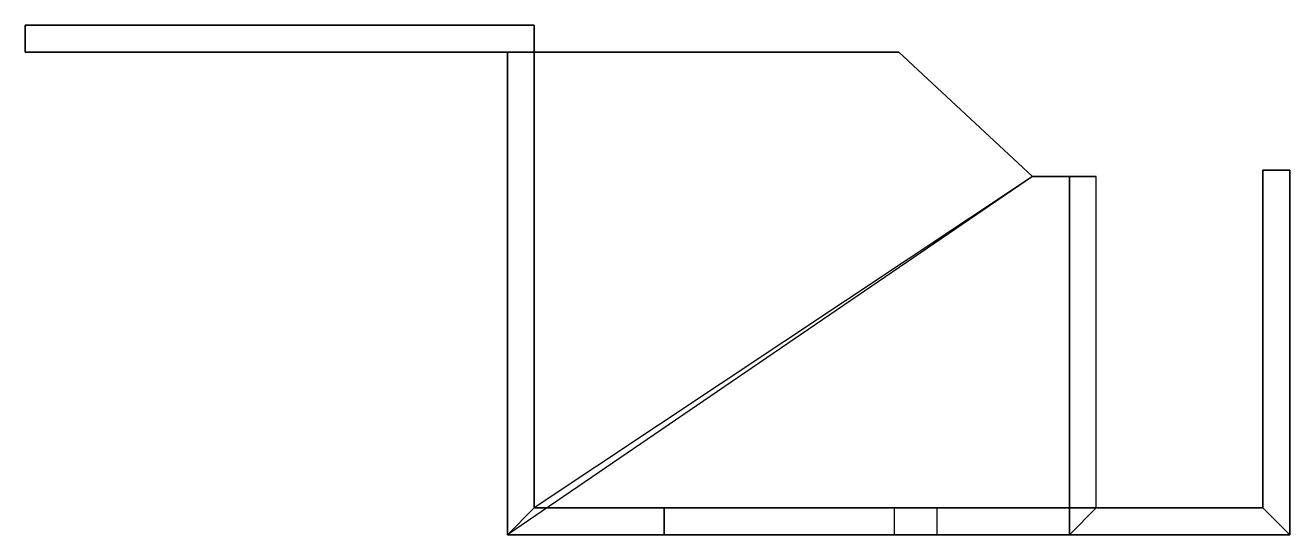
# Model space of a CAD drawing. Extents: x 0 to 294, y -19 to 0.
# Drawn here: x 246.59 to 293.79, y -19 to 0 of the extents above.
import ezdxf

# ---------------------------------------------------------------- set-up
doc = ezdxf.new("R2010")
doc.units = 0
doc.layers.add('ACESSORIOS', color=2, linetype='CONTINUOUS')

msp = doc.modelspace()

# ---------------------------------------------------------------- linework, layer by layer
at = {"layer": 'ACESSORIOS'}
for points in [[(265.59, -1, 181.8), (265.59, 0, 181.8), (246.59, 0, 181.8), (246.59, -1, 181.8)], [(265.59, -1, 0), (265.59, 0), (246.59, 0), (246.59, -1, 0)], [(246.59, 0), (265.59, 0), (265.59, 0, 181.8), (246.59, 0, 181.8)], [(246.59, -1, 181.8), (246.59, 0, 181.8), (246.59, 0), (246.59, -1, 0)], [(265.59, 0, 181.8), (265.59, -1, 181.8), (246.59, -1, 181.8), (246.59, 0, 181.8)], [(265.59, -1, 181.8), (265.59, 0, 181.8), (265.59, 0), (265.59, -1, 0)], [(265.59, -1, 0), (265.59, -1, 181.8), (246.59, -1, 181.8), (246.59, -1, 0)], [(264.59, -0.997, 0), (264.59, -19, 0), (265.59, -18, 0), (265.59, -1, 0)], [(264.59, -19, 0), (264.59, -0.997, 0), (264.59, -1, 183), (264.59, -19, 183)], [(265.59, -1, 181.8), (265.59, -1, 182), (264.59, -1, 183), (264.59, -1, 181.8)], [(264.59, -1, 183), (279.203, -1, 183), (279.203, -1, 182), (265.59, -1, 182)], [(279.203, -1, 183), (284.19, -5.64, 183), (264.59, -19, 183), (264.59, -1, 183)], [(265.59, -18, 182), (265.59, -1, 182), (279.203, -1, 182), (284.19, -5.64, 182)], [(265.59, -1, 0), (265.59, -18, 0), (265.59, -18, 182), (265.59, -1, 182)], [(279.203, -1, 183), (284.19, -5.64, 183), (284.19, -5.64, 182), (279.203, -1, 182)], [(264.59, -19, 183), (285.567, -19, 183), (285.567, -5.64, 183), (284.19, -5.64, 183)], [(286.567, -18, 182), (286.567, -5.64, 182), (284.19, -5.64, 182), (265.59, -18, 182)], [(284.19, -5.64, 182), (286.567, -5.64, 182), (285.567, -5.64, 183), (284.19, -5.64, 183)], [(285.567, -5.64, 183), (285.567, -19, 183), (286.567, -18, 182), (286.567, -5.64, 182)], [(292.79, -5.4, 175.777), (292.79, -18, 175.777), (293.79, -19, 174.777), (293.79, -5.4, 174.777)], [(293.79, -5.4, 22.2), (292.79, -5.4, 22.2), (292.79, -5.4, 175.777), (293.79, -5.4, 174.777)], [(292.79, -18, 22.2), (292.79, -5.4, 22.2), (292.79, -5.4, 175.777), (292.79, -18, 175.777)], [(292.79, -18, 22.2), (293.79, -19, 22.2), (293.79, -5.4, 22.2), (292.79, -5.4, 22.2)], [(293.79, -5.4, 174.777), (293.79, -19, 174.777), (293.79, -19, 22.2), (293.79, -5.4, 22.2)], [(270.44, -18, 0), (265.59, -18, 0), (264.59, -19, 0), (270.44, -19, 0)], [(265.59, -18, 0), (265.59, -18, 182), (286.567, -18, 182), (292.79, -18, 175.777)], [(292.79, -18, 175.777), (265.59, -18, 0), (270.44, -18, 1.577), (280.619, -18, 22.2)], [(270.44, -18, 1.577), (270.44, -18, 0), (265.59, -18, 0)], [(279.037, -18, 12.026), (270.44, -18, 1.577), (270.44, -19, 1.577), (279.037, -19, 12.026)], [(270.44, -19, 1.577), (270.44, -19, 0), (270.44, -18, 0), (270.44, -18, 1.577)], [(280.619, -18, 22.2), (270.44, -18, 1.577), (279.037, -18, 12.026)], [(280.619, -19, 22.2), (279.037, -19, 12.026), (279.037, -18, 12.026), (280.619, -18, 22.2)], [(280.619, -18, 22.2), (280.619, -19, 22.2), (293.79, -19, 22.2), (292.79, -18, 22.2)], [(280.619, -18, 22.2), (292.79, -18, 22.2), (292.79, -18, 175.777)], [(293.79, -19, 174.777), (285.567, -19, 183), (286.567, -18, 182), (292.79, -18, 175.777)], [(270.44, -19, 1.577), (270.44, -19, 0), (264.59, -19, 0)], [(270.44, -19, 1.577), (285.567, -19, 183), (280.619, -19, 22.2), (279.037, -19, 12.026)], [(280.619, -19, 22.2), (293.79, -19, 22.2), (293.79, -19, 174.777), (285.567, -19, 183)]]:
    msp.add_3dface(points, dxfattribs=at)
at = {"layer": 'ACESSORIOS', "invisible_edges": 4}
msp.add_3dface([(285.567, -19, 183), (264.59, -19, 183), (264.59, -19, 0), (270.44, -19, 1.577)], dxfattribs=at)

doc.saveas('drawing.dxf')
